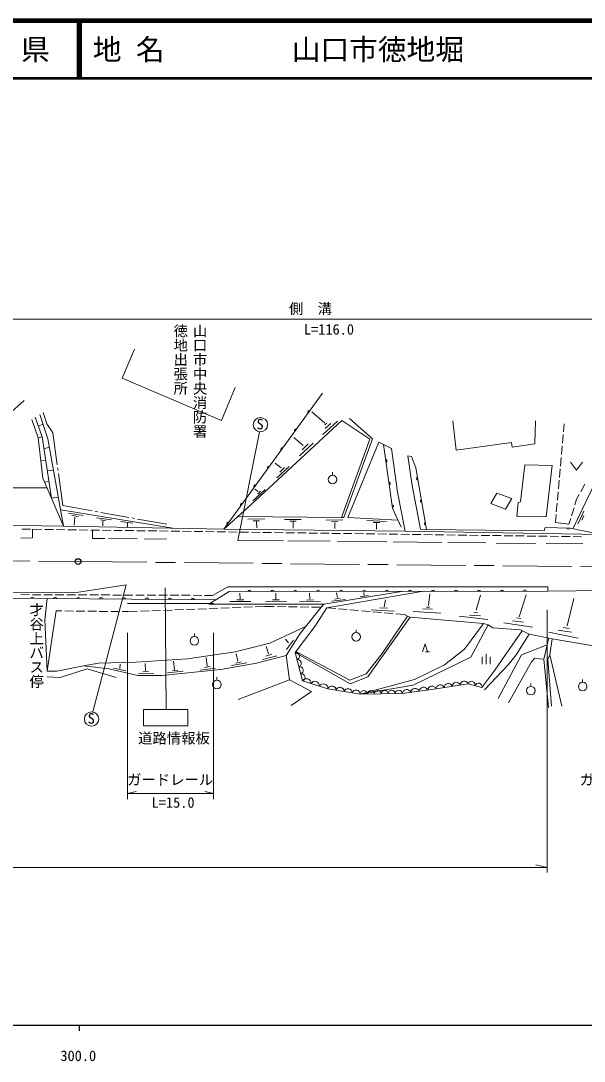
# Model space of a CAD drawing. Units: millimetres, scale not verified. Extents: x 40000 to 680000, y 20000 to 380000.
# Drawn here: x 357838 to 455956, y 198715 to 380000 of the extents above; entities that cross this region are included whole.
import ezdxf
from ezdxf.enums import TextEntityAlignment as Align

# ---------------------------------------------------------------- set-up
doc = ezdxf.new("R2010")
doc.units = ezdxf.units.MM
doc.header["$LTSCALE"] = 1000
doc.linetypes.add('CHAIN', pattern=[18.5, 12, -1.5, 3.5, -1.5])
for name, color, linetype, lineweight in [('M-BGD', 7, 'Continuous', 13), ('M-BMK', 2, 'CHAIN', 13), ('M-BMK-SRVR', 3, 'Continuous', 25), ('M-STR-HTXT', 7, 'Continuous', 13), ('M-STR-STRC', 7, 'Continuous', 13), ('M-TTL', 2, 'Continuous', 140), ('M-TTL-BAND', 7, 'Continuous', 25), ('M-TTL-LINE', 7, 'Continuous', 50)]:
    doc.layers.add(name, color=color, linetype=linetype, lineweight=lineweight)
doc.layers.add('M-TTL-TXT', color=7, linetype='Continuous')
doc.styles.add('@ＭＳ ゴシック', font='')
doc.styles.add('ＭＳ ゴシック', font='')
doc.styles.get('@ＭＳ ゴシック').set_extended_font_data('@MS Gothic')
doc.styles.get('ＭＳ ゴシック').set_extended_font_data('MS Gothic')

msp = doc.modelspace()

# ---------------------------------------------------------------- linework, layer by layer
at = {"layer": 'M-BGD'}
for p, q in [((375475, 317733), (377616, 322769)), ((392773, 310378), (375475, 317733)), ((395196, 316076), (392773, 310378)), ((355720, 311390), (358441, 313842)), ((410389, 315090), (393188, 291417)), ((410811, 309886), (408538, 311867)), ((360884, 307359), (359747, 310529)), ((361555, 307525), (360329, 310935)), ((361123, 311426), (362539, 307179)), ((362387, 309796), (361759, 311740)), ((397883, 295674), (413764, 310329)), ((410412, 307892), (412991, 310258)), ((413764, 310329), (418603, 307086)), ((419097, 307132), (415096, 310694)), ((433059, 310272), (433687, 305157)), ((447370, 306279), (447460, 310316)), ((361701, 309694), (360894, 309363)), ((363404, 308210), (362387, 309796)), ((364183, 302613), (363404, 308210)), ((395617, 289467), (399406, 308391)), ((410811, 309594), (411143, 309886)), ((410824, 308956), (411821, 309820)), ((452484, 309778), (452360, 308400)), ((361555, 307525), (360884, 307359)), ((361682, 300291), (360884, 307359)), ((363173, 296840), (361555, 307525)), ((362539, 307179), (365300, 291916)), ((407009, 305978), (405401, 307374)), ((406385, 304197), (408777, 306417)), ((418603, 307086), (413671, 293447)), ((414083, 293474), (419097, 307132)), ((414784, 293469), (420171, 306592)), ((420171, 306592), (422404, 305475)), ((433687, 305157), (443288, 306548)), ((443288, 306548), (443422, 305696)), ((452315, 307902), (452181, 306408)), ((361863, 305494), (362818, 305638)), ((406837, 305234), (407900, 306271)), ((422404, 305475), (423431, 297868)), ((443422, 305696), (447370, 306279)), ((452136, 305910), (452001, 304416)), ((362175, 303434), (361341, 303307)), ((403195, 302083), (402118, 302947)), ((425989, 299022), (425228, 304202)), ((425228, 304202), (425883, 304059)), ((451956, 303918), (451822, 302425)), ((453579, 303107), (454629, 301707)), ((454629, 301707), (455679, 303107)), ((362458, 301563), (363526, 301725)), ((364321, 301622), (364252, 302118)), ((365169, 295529), (364390, 301127)), ((402424, 300342), (404564, 302363)), ((402969, 301379), (403766, 302190)), ((412111, 300839), (412111, 301339)), ((445609, 302601), (444867, 296182)), ((450355, 302521), (445609, 302601)), ((450355, 302521), (449318, 293549)), ((451777, 301927), (451642, 300433)), ((458822, 301473), (453988, 291493)), ((365300, 291916), (361682, 300291)), ((362737, 299719), (361978, 299605)), ((451597, 299935), (451462, 298441)), ((455350, 297924), (456069, 299241)), ((353081, 298646), (362411, 298602)), ((398227, 296368), (400372, 298318)), ((399176, 297981), (398591, 298362)), ((399131, 297520), (399610, 298017)), ((423431, 297868), (424792, 291060)), ((427465, 291402), (425989, 299022)), ((439698, 295871), (440749, 297692)), ((443327, 296748), (440749, 297692)), ((451418, 297943), (451283, 296449)), ((454643, 296629), (455111, 297485)), ((363173, 296840), (364374, 297022)), ((370279, 294609), (365169, 295529)), ((393188, 291417), (397883, 295674)), ((442277, 294927), (439698, 295871)), ((443327, 296748), (442277, 294927)), ((444485, 296056), (444205, 293635)), ((444867, 296182), (444485, 296056)), ((451238, 295951), (451103, 294457)), ((454341, 295641), (454643, 296629)), ((364783, 294773), (384300, 291576)), ((366123, 294193), (368715, 293794)), ((366734, 293794), (367877, 293635)), ((371263, 294431), (370771, 294520)), ((376676, 293456), (371755, 294343)), ((451058, 293959), (450934, 292581)), ((453755, 293728), (454194, 295162)), ((455901, 294539), (454824, 292266)), ((455905, 293824), (455568, 292973)), ((343045, 292265), (365300, 291916)), ((393188, 291417), (365300, 291916)), ((367239, 293488), (367159, 292106)), ((371001, 293395), (373619, 293023)), ((371722, 293048), (372667, 292942)), ((372117, 292865), (372112, 292026)), ((375184, 292735), (377334, 292458)), ((376412, 292469), (376412, 291849)), ((377660, 293279), (377168, 293368)), ((383263, 292270), (378152, 293190)), ((413671, 293447), (395638, 293639)), ((397389, 293156), (400331, 293191)), ((398328, 292863), (399426, 292882)), ((398895, 292739), (398922, 291658)), ((403742, 293088), (406684, 293123)), ((404681, 292795), (405779, 292814)), ((405249, 292671), (405275, 291590)), ((410999, 293010), (413941, 293046)), ((411939, 292718), (413036, 292737)), ((412506, 292594), (412532, 291513)), ((413671, 293447), (414083, 293474)), ((423528, 293001), (414784, 293469)), ((418128, 292918), (421517, 292772)), ((419203, 292589), (420361, 292571)), ((419800, 292429), (419782, 291413)), ((449318, 293549), (444205, 293635)), ((450934, 292581), (453307, 292262)), ((453307, 292262), (453609, 293250)), ((358017, 291428), (359517, 291407)), ((359869, 289888), (359850, 291403)), ((360017, 291400), (361517, 291380)), ((362017, 291373), (363517, 291353)), ((364017, 291346), (365517, 291325)), ((366017, 291318), (367517, 291298)), ((368017, 291291), (369516, 291271)), ((370016, 291264), (371516, 291243)), ((370321, 291260), (370334, 289798)), ((372016, 291237), (373516, 291216)), ((374016, 291209), (375516, 291189)), ((376016, 291182), (377516, 291162)), ((378016, 291155), (379515, 291134)), ((380015, 291128), (381515, 291107)), ((382015, 291100), (383515, 291080)), ((384015, 291073), (385515, 291053)), ((386015, 291046), (387515, 291025)), ((388015, 291019), (389515, 290998)), ((390015, 290991), (391514, 290971)), ((392014, 290964), (393514, 290944)), ((424792, 291060), (393188, 291417)), ((394014, 290937), (395514, 290916)), ((396014, 290909), (397514, 290889)), ((398014, 290882), (399514, 290862)), ((400014, 290855), (401513, 290834)), ((402013, 290828), (403513, 290807)), ((404013, 290800), (405513, 290780)), ((406013, 290773), (407513, 290753)), ((408013, 290746), (409513, 290725)), ((410013, 290719), (411513, 290698)), ((412012, 290691), (413512, 290671)), ((414012, 290664), (415512, 290644)), ((416012, 290637), (417512, 290616)), ((418012, 290609), (419512, 290589)), ((420012, 290582), (421512, 290562)), ((422012, 290555), (423511, 290534)), ((424011, 290528), (425511, 290507)), ((458886, 290469), (424792, 291060)), ((426011, 290500), (427511, 290480)), ((428502, 291375), (427465, 291402)), ((428011, 290473), (429511, 290453)), ((428502, 291375), (448991, 291109)), ((430011, 290446), (431511, 290425)), ((432011, 290419), (433510, 290398)), ((434010, 290391), (435510, 290371)), ((436010, 290364), (437510, 290344)), ((438010, 290337), (439510, 290316)), ((440010, 290310), (441510, 290289)), ((442010, 290282), (443510, 290262)), ((444009, 290255), (445509, 290235)), ((446009, 290228), (447509, 290207)), ((448009, 290200), (449509, 290180)), ((448991, 291109), (449170, 291714)), ((450009, 290173), (451509, 290153)), ((452009, 290146), (453509, 290125)), ((454009, 290119), (455508, 290098)), ((359869, 289888), (357870, 289868)), ((370334, 289798), (372464, 289805)), ((373122, 289805), (378086, 289726)), ((379322, 289686), (383230, 289706)), ((395617, 289467), (403595, 289383)), ((404341, 289376), (411696, 289301)), ((421567, 289202), (412985, 289288)), ((431168, 289105), (422703, 289190)), ((438824, 289028), (432185, 289095)), ((447479, 288925), (440616, 288996)), ((455732, 288838), (449363, 288905)), ((367553, 280405), (376196, 281721)), ((376196, 281721), (370371, 259575)), ((393902, 281399), (391230, 279883)), ((449610, 281384), (393902, 281399)), ((449630, 280626), (449610, 281384)), ((351732, 280465), (367553, 280405)), ((359349, 280001), (357849, 280007)), ((361349, 279994), (359849, 280000)), ((363349, 279987), (361849, 279992)), ((362023, 275569), (362418, 279364)), ((365349, 279979), (363849, 279985)), ((367349, 279972), (365849, 279977)), ((369349, 279964), (367849, 279970)), ((371349, 279957), (369849, 279963)), ((373349, 279950), (371849, 279955)), ((375349, 279942), (373849, 279948)), ((377349, 279935), (375849, 279940)), ((379349, 279927), (377849, 279933)), ((381349, 279920), (379849, 279926)), ((383349, 279913), (381849, 279918)), ((385349, 279905), (383849, 279911)), ((387349, 279898), (385849, 279903)), ((389349, 279890), (387849, 279896)), ((391230, 279883), (389849, 279888)), ((394106, 280563), (390597, 278372)), ((449630, 280626), (394106, 280563)), ((396023, 279258), (396005, 280286)), ((402253, 279246), (402235, 280274)), ((408161, 279235), (408143, 280263)), ((424505, 280598), (410628, 278335)), ((427994, 280602), (411156, 277700)), ((411980, 278894), (414364, 279186)), ((412556, 279248), (413477, 279372)), ((412990, 279488), (412831, 280338)), ((416925, 279629), (418369, 279833)), ((417642, 279878), (417563, 280383)), ((428817, 278139), (429077, 280133)), ((437132, 277282), (437870, 279894)), ((444642, 276172), (445858, 280000)), ((459449, 280747), (449630, 280626)), ((452976, 274577), (454173, 279342)), ((384670, 277351), (386169, 277408)), ((386669, 277427), (388168, 277483)), ((388667, 277502), (390166, 277559)), ((390597, 278372), (410628, 278335)), ((390666, 277577), (392165, 277634)), ((392665, 277653), (394163, 277709)), ((394242, 278792), (397897, 278819)), ((394663, 277728), (396162, 277785)), ((395438, 279098), (396688, 279111)), ((396662, 277804), (398161, 277860)), ((398660, 277879), (400306, 277941)), ((400306, 277941), (401978, 277922)), ((400472, 278781), (404127, 278808)), ((401668, 279087), (402917, 279100)), ((402478, 277916), (403978, 277898)), ((404478, 277893), (405977, 277875)), ((406380, 278770), (410035, 278797)), ((410149, 277827), (406470, 273251)), ((406477, 277869), (407977, 277852)), ((407576, 279076), (408826, 279089)), ((408477, 277846), (410149, 277827)), ((411156, 277700), (409032, 274470)), ((410628, 278335), (410149, 277827)), ((412677, 277571), (411156, 277700)), ((414670, 277401), (413176, 277528)), ((418879, 277387), (422886, 277108)), ((420374, 277706), (421730, 277627)), ((421092, 277906), (421331, 279122)), ((427860, 277541), (429535, 277481)), ((428518, 277840), (429037, 277820)), ((362424, 266663), (362023, 275569)), ((363385, 273006), (363968, 277179)), ((363968, 277179), (364999, 277167)), ((365499, 277162), (366999, 277146)), ((367499, 277141), (368999, 277125)), ((369498, 277119), (370998, 277103)), ((371498, 277098), (372998, 277082)), ((373498, 277076), (374998, 277060)), ((375498, 277055), (376529, 277044)), ((376529, 277044), (378175, 277106)), ((378674, 277125), (380173, 277181)), ((380673, 277200), (382172, 277257)), ((382672, 277276), (384171, 277332)), ((416663, 277231), (415168, 277359)), ((418656, 277061), (417161, 277189)), ((425666, 276091), (418264, 265707)), ((420648, 276892), (419154, 277019)), ((420788, 269769), (425196, 276251)), ((422641, 276722), (421147, 276849)), ((424661, 276550), (423139, 276680)), ((425196, 276251), (424661, 276550)), ((425196, 276251), (425666, 276091)), ((425666, 276091), (438417, 274989)), ((426166, 277083), (430971, 276803)), ((434181, 276245), (439166, 275667)), ((435975, 276445), (437909, 276305)), ((436753, 276883), (437371, 276843)), ((444183, 275953), (444901, 275873)), ((407448, 274467), (401215, 271557)), ((409032, 274470), (405603, 269914)), ((416260, 273388), (416260, 273888)), ((435104, 270534), (438417, 274989)), ((439228, 274736), (436211, 269093)), ((438417, 274989), (439228, 274736)), ((439228, 274736), (440043, 274211)), ((440043, 274211), (444843, 273853)), ((441990, 275075), (446955, 274358)), ((443446, 275454), (445380, 275235)), ((444843, 273853), (446368, 273135)), ((451441, 273839), (453774, 273500)), ((452299, 274278), (453355, 274138)), ((362424, 266663), (363385, 273006)), ((388062, 272715), (388062, 273215)), ((404481, 271622), (403922, 272274)), ((406470, 273251), (404078, 269392)), ((404109, 270426), (405318, 272074)), ((445168, 273700), (442205, 269478)), ((444089, 269538), (446368, 273135)), ((446368, 273135), (450402, 272287)), ((449532, 271242), (449819, 272409)), ((449826, 273480), (454910, 272424)), ((450402, 272287), (449957, 269551)), ((450402, 272287), (458238, 270986)), ((401215, 271557), (395173, 270032)), ((400972, 269695), (400573, 270958)), ((427818, 270028), (428238, 271428)), ((428238, 271428), (428658, 270028)), ((431625, 267802), (435104, 270534)), ((445046, 269508), (449532, 271242)), ((449532, 271242), (448911, 268753)), ((386859, 268806), (377887, 268238)), ((384631, 266919), (384427, 268434)), ((395173, 270032), (386859, 268806)), ((390320, 267544), (390134, 269059)), ((395632, 268439), (395331, 269715)), ((398912, 268088), (404078, 269392)), ((399921, 268711), (402447, 269349)), ((400493, 269296), (401530, 269615)), ((404078, 269392), (404646, 265190)), ((405603, 269914), (415174, 264451)), ((415114, 265089), (405749, 270108)), ((417985, 266206), (420788, 269769)), ((436211, 269093), (426182, 264213)), ((429008, 270028), (428308, 270028)), ((438199, 267920), (438199, 269145)), ((438899, 267920), (438899, 269670)), ((439599, 267920), (439599, 269145)), ((442205, 269478), (440380, 266846)), ((440948, 261911), (445046, 269508)), ((442713, 267773), (444089, 269538)), ((446757, 268315), (442773, 261133)), ((447316, 268886), (446757, 268315)), ((448911, 268753), (447316, 268886)), ((448911, 268753), (449741, 260356)), ((449615, 268740), (449957, 269551)), ((450256, 260598), (449615, 268740)), ((449957, 269551), (452051, 260568)), ((364099, 266702), (362424, 266663)), ((368765, 267580), (364099, 266702)), ((369383, 267061), (364697, 265566)), ((371367, 268058), (368765, 267580)), ((368765, 267580), (373161, 267101)), ((374417, 265576), (369383, 267061)), ((377887, 268238), (371367, 268058)), ((373161, 267101), (378246, 265905)), ((373964, 267203), (376100, 266715)), ((375081, 267167), (375152, 267920)), ((379074, 266582), (380058, 266591)), ((379562, 266733), (379482, 268036)), ((382373, 265935), (392691, 266982)), ((383399, 266387), (386093, 266680)), ((384179, 266751), (385207, 266866)), ((389070, 266866), (391769, 267211)), ((389841, 267318), (390812, 267464)), ((392691, 266982), (398912, 268088)), ((394542, 267650), (397174, 268120)), ((395305, 268084), (396200, 268279)), ((426421, 265250), (431625, 267802)), ((440380, 266846), (438156, 263819)), ((438616, 263436), (442713, 267773)), ((364697, 265566), (362424, 265666)), ((378246, 265905), (382373, 265935)), ((378348, 266237), (381015, 266281)), ((391999, 265111), (391999, 265611)), ((404646, 265190), (395712, 261748)), ((404646, 265190), (408489, 263147)), ((417985, 266206), (415114, 265089)), ((415174, 264451), (418264, 265707)), ((416950, 262678), (426421, 265250)), ((455692, 264752), (455692, 265252)), ((408489, 263147), (404920, 260714)), ((426182, 264213), (416950, 262678)), ((446675, 264034), (446675, 264534))]:
    msp.add_line(p, q, dxfattribs=at)
for points in [[(449170, 291714), (453503, 291594), (458886, 290469), (461186, 296283), (465463, 303999), (466988, 307708)], [(424089, 291767), (422593, 295057), (421016, 306169)], [(425883, 304059), (426631, 302115), (428502, 291375)], [(391817, 279133), (362418, 279364), (269696, 279469), (133970, 280268)], [(438156, 263819), (435734, 264477), (430171, 263580), (424279, 262772), (416950, 262678), (411329, 263610), (406902, 264985), (405603, 269914)]]:
    msp.add_lwpolyline(points, dxfattribs=at)
for centre, radius in [((399569, 309630), 1250), ((412111, 300089), 750), ((388062, 271965), 750), ((416260, 272638), 750), ((391999, 264361), 750), ((455692, 264002), 750), ((446675, 263284), 750), ((370162, 258343), 1250)]:
    msp.add_circle(centre, radius, dxfattribs=at)
for centre, radius, start, end in [((408083, 311821), 256, 66.67753, 221.31676), ((405732, 308586), 256, 66.67753, 221.31676), ((403381, 305350), 256, 66.67753, 221.31676), ((421359, 303352), 256, 290.75866, 85.3979), ((401029, 302114), 256, 66.67753, 221.31676), ((398678, 298878), 256, 66.67753, 221.31676), ((421921, 299392), 256, 290.75866, 85.3979), ((427015, 300236), 256, 112.5619, 267.20113), ((396327, 295642), 256, 66.67753, 221.31676), ((422483, 295432), 256, 290.75866, 85.3979), ((427702, 296296), 256, 112.5619, 267.20113), ((393975, 292406), 256, 66.67753, 221.31676), ((428388, 292355), 256, 112.5619, 267.20113), ((453170, 291660), 256, 191.099, 345.73823), ((359818, 279311), 256, 12.6157, 167.25493), ((363817, 279297), 256, 12.23116, 166.87039), ((367817, 279265), 256, 12.23116, 166.87039), ((371817, 279234), 256, 12.23116, 166.87039), ((375817, 279203), 256, 12.23116, 166.87039), ((379817, 279171), 256, 12.23116, 166.87039), ((383817, 279140), 256, 12.23116, 166.87039), ((387816, 279109), 256, 12.23116, 166.87039), ((397631, 280511), 256, 12.7453, 167.38453), ((401631, 280515), 256, 12.7453, 167.38453), ((405631, 280520), 256, 12.7453, 167.38453), ((409631, 280525), 256, 12.7453, 167.38453), ((413631, 280529), 256, 12.7453, 167.38453), ((417631, 280534), 256, 12.7453, 167.38453), ((421630, 280538), 256, 12.7453, 167.38453), ((425630, 280543), 256, 12.7453, 167.38453), ((429630, 280547), 256, 12.7453, 167.38453), ((433630, 280552), 256, 12.7453, 167.38453), ((437630, 280556), 256, 12.7453, 167.38453), ((441630, 280561), 256, 12.7453, 167.38453), ((445630, 280565), 256, 12.7453, 167.38453), ((405728, 269288), 638, 288.20809, 101.32583), ((406053, 268056), 638, 288.20809, 101.32583), ((406378, 266824), 638, 288.20809, 101.32583), ((406703, 265592), 638, 288.20809, 101.32583), ((407581, 264568), 797, 357.06438, 148.404), ((409057, 264109), 797, 357.06438, 148.404), ((433666, 264028), 713, 18.31019, 180.01451), ((435056, 264253), 713, 18.31019, 180.01451), ((436332, 264285), 628, 347.37869, 162.23081), ((410532, 263650), 797, 357.06438, 148.404), ((412011, 263372), 723, 0.37036, 160.81563), ((413417, 263139), 723, 0.37036, 160.81563), ((414822, 262906), 723, 0.37036, 160.81563), ((416227, 262674), 723, 0.37036, 160.81563), ((417561, 262675), 611, 1.75514, 179.71262), ((418782, 262691), 611, 1.75514, 179.71262), ((420004, 262706), 611, 1.75514, 179.71262), ((421225, 262722), 611, 1.75514, 179.71262), ((422447, 262738), 611, 1.75514, 179.71262), ((423668, 262753), 611, 1.75514, 179.71262), ((425037, 262714), 760, 19.98764, 175.62056), ((426510, 262916), 760, 19.98764, 175.62056), ((427983, 263118), 760, 19.98764, 175.62056), ((429456, 263320), 760, 19.98764, 175.62056), ((430884, 263580), 713, 18.31019, 180.01451), ((432275, 263804), 713, 18.31019, 180.01451), ((437543, 263956), 628, 347.37869, 162.23081)]:
    msp.add_arc(centre, radius, start, end, dxfattribs=at)
at = {"layer": 'M-BMK'}
for p, q in [((268425, 286731), (367803, 285765)), ((367803, 285765), (468297, 284789))]:
    msp.add_line(p, q, dxfattribs=at)
at = {"layer": 'M-BMK-SRVR'}
msp.add_circle((367803, 285765), 500, dxfattribs=at)
at = {"layer": 'M-STR-HTXT'}
for p, q in [((342846, 327991), (459939, 327991)), ((376434, 278458), (391434, 278458)), ((449523, 231581), (449523, 277389)), ((376400, 273346), (376400, 244346)), ((391391, 273346), (391391, 244346)), ((376400, 245350), (377900, 245725)), ((376400, 245350), (391391, 245350)), ((391391, 245350), (389891, 245725)), ((67562, 232448), (449523, 232448)), ((449523, 232448), (447523, 232948))]:
    msp.add_line(p, q, dxfattribs=at)
at = {"layer": 'M-STR-STRC'}
for p, q in [((382971, 281212), (383151, 260012)), ((379223, 260012), (386939, 260012)), ((379223, 257161), (379223, 260012)), ((386939, 260012), (386939, 257161)), ((386939, 257161), (379223, 257161))]:
    msp.add_line(p, q, dxfattribs=at)
at = {"layer": 'M-TTL'}
msp.add_line((680000, 380000), (40000, 380000), dxfattribs=at)
at = {"layer": 'M-TTL-BAND'}
for p, q in [((40000, 205000), (579000, 205000)), ((368000, 205000), (368000, 204000))]:
    msp.add_line(p, q, dxfattribs=at)
at = {"layer": 'M-TTL-LINE'}
for p, q in [((367750, 380000), (367750, 370000)), ((368250, 380000), (368250, 370000)), ((40000, 370000), (680000, 370000))]:
    msp.add_line(p, q, dxfattribs=at)

# ---------------------------------------------------------------- texts
at = {"layer": 'M-BGD', "style": '@ＭＳ ゴシック'}
for s, p in [('徳地出張所', (384196, 327231)), ('山口市中央消防署', (387561, 327231)), ('才谷上バス停', (359106, 278656))]:
    msp.add_text(s, height=1833, rotation=270, dxfattribs=at).set_placement(p, align=Align.BOTTOM_LEFT)
at = {"layer": 'M-BGD', "style": 'ＭＳ ゴシック'}
for p in [(398891, 308256), (369483, 256970)]:
    msp.add_text('S', height=1833, dxfattribs=at).set_placement(p, align=Align.BOTTOM_LEFT)
at = {"layer": 'M-STR-HTXT', "style": 'ＭＳ ゴシック'}
for s, p in [('側\u3000溝', (404541, 328377)), ('L=116.0', (407143, 324771)), ('ガードレール', (376347, 246300)), ('ガードレール', (455185, 246300)), ('L=15.0', (380619, 242332))]:
    msp.add_text(s, height=1833, dxfattribs=at).set_placement(p, align=Align.BOTTOM_LEFT)
at = {"layer": 'M-STR-STRC', "style": 'ＭＳ ゴシック'}
msp.add_text('道路情報板', height=1833, dxfattribs=at).set_placement((378261, 253532), align=Align.BOTTOM_LEFT)
at = {"layer": 'M-TTL-BAND', "style": 'ＭＳ ゴシック'}
msp.add_text('300.0', height=1833, dxfattribs=at).set_placement((367844, 198195), align=Align.BOTTOM_CENTER)
at = {"layer": 'M-TTL-TXT', "style": 'ＭＳ ゴシック'}
msp.add_text('山\u3000口\u3000県', height=3666, dxfattribs=at).set_placement((350375, 375000), align=Align.MIDDLE_CENTER)
for s, p in [('地 名', (370380, 375000)), ('山口市徳地堀', (405024, 375000))]:
    msp.add_text(s, height=3666, dxfattribs=at).set_placement(p, align=Align.MIDDLE_LEFT)

doc.saveas('drawing.dxf')
